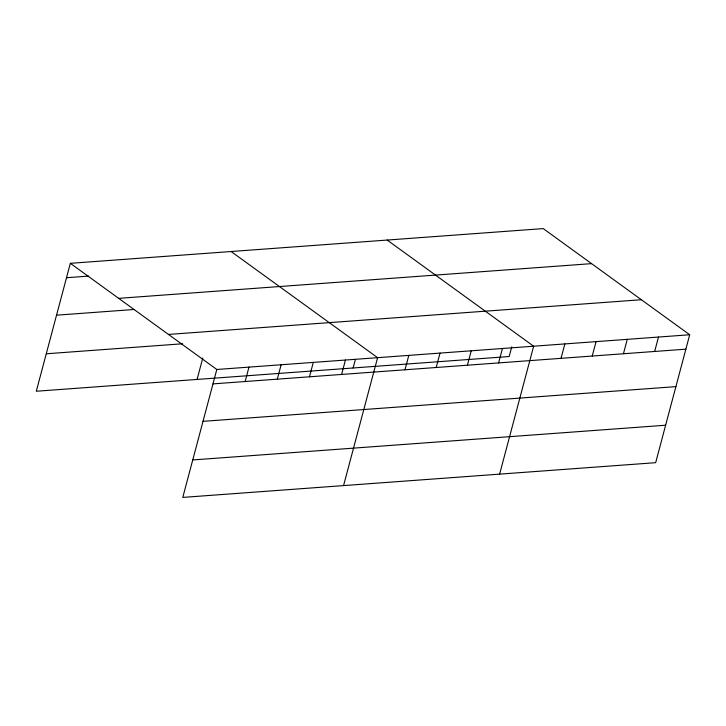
<?xml version="1.0" encoding="UTF-8"?>
<svg xmlns="http://www.w3.org/2000/svg" width="726" height="726" viewBox="0 0 726 726"><rect width="100%" height="100%" fill="white"/><g stroke="black" fill="none" stroke-linecap="round" stroke-linejoin="round"><path stroke-width="1.09" d="M70.34 263.32L216.82 369.48L182.78 497.401L655.66 462.68L689.7 334.759L543.22 228.599L70.34 263.32L36.3 391.241L509.18 356.52L511.739 346.892M197.082 379.435L202.772 358.027M245.143 381.522L248.973 367.111M277.296 379.163L281.134 364.751M309.457 376.803L313.287 362.392M341.61 374.435L345.44 360.032M353.126 367.982L355.404 359.415M343.561 485.594L377.602 357.673L231.113 251.514M404.981 369.788L408.811 355.386M436.19 367.492L440.02 353.09M467.399 365.205L471.228 350.803M498.608 362.909L502.437 348.507M499.615 474.142L533.646 346.22L387.167 240.061M561.026 358.335L564.864 343.924M592.235 356.039L596.073 341.637M623.443 353.753L627.282 339.341M654.661 351.457L658.491 337.055M66.502 277.722L88.681 276.098M118.674 298.35L591.554 263.638M56.537 315.184L134.156 309.485M168.477 334.441L641.357 299.729M46.264 353.78L182.653 343.77M216.82 369.48L689.7 334.759M212.99 383.882L685.87 349.17M203.017 421.343L675.897 386.631M192.753 459.939L665.633 425.227"/></g></svg>
